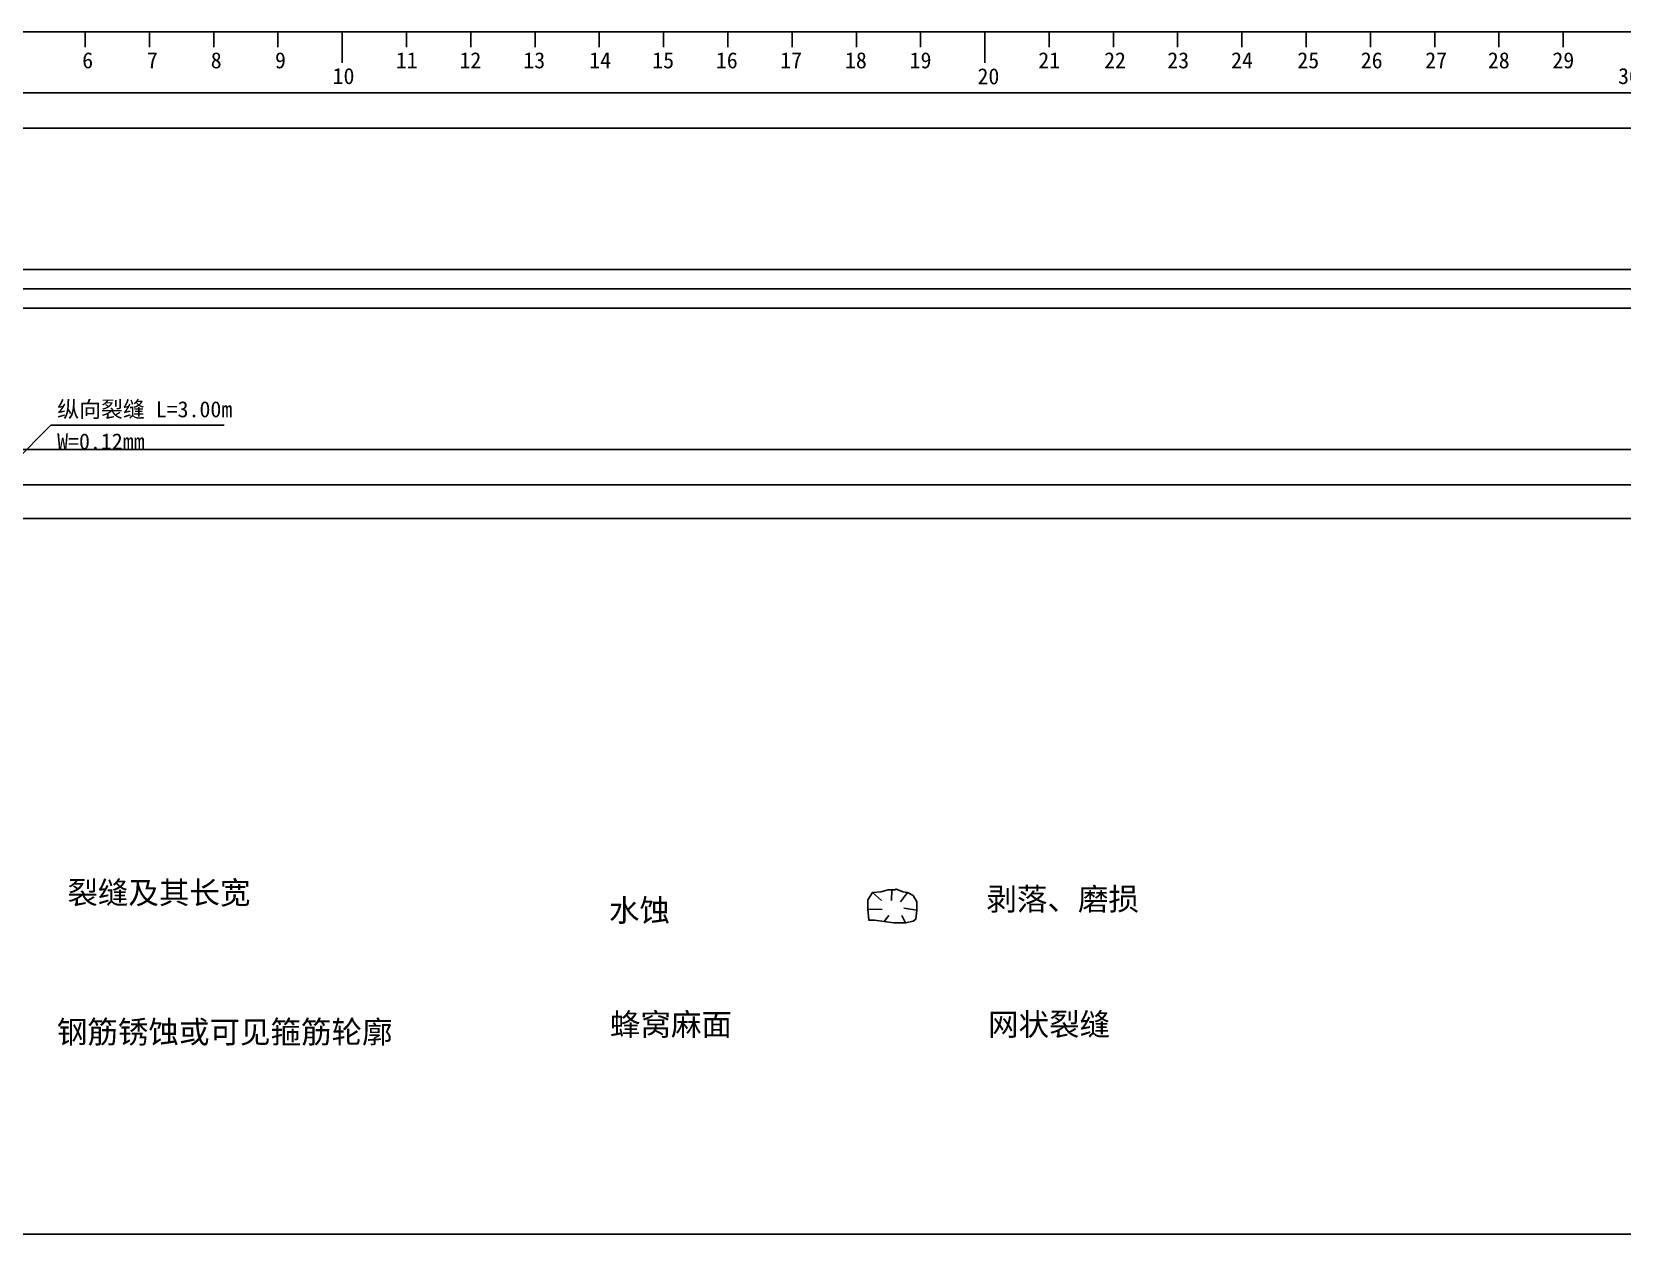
# Model space of a CAD drawing. Header units: millimetres. Extents: x -37 to 615, y -48 to 1658.
# Drawn here: x 135.5 to 383, y 1245 to 1432.1 of the extents above; entities that cross this region are included whole.
import ezdxf

# ---------------------------------------------------------------- set-up
doc = ezdxf.new("R2010")
doc.units = ezdxf.units.MM
doc.layers.add('图层1', color=7, linetype='Continuous')
doc.styles.get("Standard").update_dxf_attribs({"font": ''})
doc.styles.get('Standard').set_extended_font_data('SimSun')

# ---------------------------------------------------------------- blocks, each defined once
blk = doc.blocks.new('adfsd')
at = {"lineweight": -2, "ltscale": 0.5}
for p, q in [((1140.8968, -3083.6944), (1140.9363, -3083.7288)), ((1140.9831, -3083.682), (1140.9811, -3083.7288)), ((1141.0531, -3083.6944), (1141.0217, -3083.7349)), ((1140.8762, -3083.7683), (1140.9404, -3083.7694)), ((1140.9482, -3083.8238), (1140.9689, -3083.7958)), ((1141.0448, -3083.83), (1141.0278, -3083.7958)), ((1141.0942, -3083.7725), (1141.036, -3083.7633))]:
    blk.add_line(p, q, dxfattribs=at)
blk.add_lwpolyline([(1140.9996, -3083.682), (1140.9667, -3083.682), (1140.9338, -3083.6903), (1140.8968, -3083.6944), (1140.8762, -3083.7272), (1140.8762, -3083.7683), (1140.8803, -3083.8177), (1140.905, -3083.8177), (1140.9914, -3083.83), (1141.0448, -3083.83), (1141.0777, -3083.8218), (1141.0901, -3083.8136), (1141.0942, -3083.7725), (1141.0942, -3083.7355), (1141.0777, -3083.7067), (1141.0531, -3083.6944), (1141.0325, -3083.6903), (1140.9996, -3083.6779)], dxfattribs=at)
blk = doc.blocks.new('chi')
at = {"color": 0}
for p, q in [((1187.409, -3078.8), (1147.409, -3078.8)), ((1153.409, -3079.041), (1153.409, -3078.8)), ((1154.409, -3079.041), (1154.409, -3078.8)), ((1155.409, -3079.041), (1155.409, -3078.8)), ((1156.409, -3079.041), (1156.409, -3078.8)), ((1157.409, -3079.283), (1157.409, -3078.8)), ((1158.409, -3079.041), (1158.409, -3078.8)), ((1159.409, -3079.041), (1159.409, -3078.8)), ((1160.409, -3079.041), (1160.409, -3078.8)), ((1161.409, -3079.041), (1161.409, -3078.8)), ((1162.409, -3079.041), (1162.409, -3078.8)), ((1163.409, -3079.041), (1163.409, -3078.8)), ((1164.409, -3079.041), (1164.409, -3078.8)), ((1165.409, -3079.041), (1165.409, -3078.8)), ((1166.409, -3079.041), (1166.409, -3078.8)), ((1167.409, -3079.283), (1167.409, -3078.8)), ((1168.409, -3079.041), (1168.409, -3078.8)), ((1169.409, -3079.041), (1169.409, -3078.8)), ((1170.409, -3079.041), (1170.409, -3078.8)), ((1171.409, -3079.041), (1171.409, -3078.8)), ((1172.409, -3079.041), (1172.409, -3078.8)), ((1173.409, -3079.041), (1173.409, -3078.8)), ((1174.409, -3079.041), (1174.409, -3078.8)), ((1175.409, -3079.041), (1175.409, -3078.8)), ((1176.409, -3079.041), (1176.409, -3078.8))]:
    blk.add_line(p, q, dxfattribs=at)
for s, p in [('6', (1153.363, -3079.368)), ('7', (1154.37, -3079.368)), ('8', (1155.363, -3079.368)), ('9', (1156.363, -3079.368)), ('10', (1157.259, -3079.613)), ('11', (1158.242, -3079.368)), ('12', (1159.233, -3079.368)), ('13', (1160.227, -3079.368)), ('14', (1161.252, -3079.368)), ('15', (1162.233, -3079.368)), ('16', (1163.223, -3079.368)), ('17', (1164.224, -3079.368)), ('18', (1165.232, -3079.368)), ('19', (1166.238, -3079.368)), ('21', (1168.24, -3079.368)), ('22', (1169.264, -3079.368)), ('23', (1170.247, -3079.368)), ('24', (1171.24, -3079.368)), ('25', (1172.271, -3079.368)), ('26', (1173.258, -3079.368)), ('27', (1174.261, -3079.368)), ('28', (1175.236, -3079.368)), ('29', (1176.24, -3079.368)), ('30', (1177.262, -3079.613)), ('20', (1167.294, -3079.617))]:
    blk.add_text(s, height=0.25).set_placement(p)

msp = doc.modelspace()

# ---------------------------------------------------------------- linework, layer by layer
at = {"color": 0}
for p, q in [((83.82, 1422.59), (483.82, 1422.59)), ((83.82, 1417.09), (483.82, 1417.09)), ((83.82, 1395.09), (483.82, 1395.09)), ((83.82, 1389.09), (483.82, 1389.09)), ((83.82, 1367.09), (483.82, 1367.09)), ((83.82, 1361.59), (483.82, 1361.59)), ((83.82, 1356.34), (483.82, 1356.34)), ((529.17, 1245), (0, 1245))]:
    msp.add_line(p, q, dxfattribs=at)
at = {"color": 1}
msp.add_line((83.82, 1392.09), (483.82, 1392.09), dxfattribs=at)
at = {"color": 7}
msp.add_lwpolyline([(132.8, 1365.2), (138.46, 1370.86), (165.46, 1370.86)], dxfattribs=at)

# ---------------------------------------------------------------- block references
for name, p, xscale, yscale, zscale in [('chi', (-11390.27, 32220.09), 9.999999999994273, 9.999999999994273, 9.999999999994273), ('adfsd', (-39452.38, 108652.64), 34.81359766870787, 34.81359766870787, 34.81359766870787), ('adfsd', (-39452.38, 108652.64), 34.81359766870787, 34.81359766870787, 34.81359766870787)]:
    msp.add_blockref(name, p, dxfattribs=dict(xscale=xscale, yscale=yscale, zscale=zscale))

# ---------------------------------------------------------------- texts
for s, p in [('纵向裂缝 L=3.00m', (139.46, 1372.11)), ('W=0.12mm', (139.46, 1367.11))]:
    msp.add_text(s, height=2.5, dxfattribs=at).set_placement(p)
at = {"layer": '图层1', "attachment_point": 1}
for s, insert, char_height in [('裂缝及其长宽', (141.05, 1299.88), 3.481), ('裂缝及其长宽', (141.05, 1299.88), 3.481), ('剥落、磨损', (284.06, 1298.89), 3.481), ('剥落、磨损', (284.06, 1298.89), 3.481), ('水蚀', (225.33, 1297.14), 3.481), ('水蚀', (225.33, 1297.14), 3.481), ('蜂窝麻面', (225.48, 1279.38), 3.481), ('蜂窝麻面', (225.48, 1279.38), 3.481), ('网状裂缝', (284.32, 1279.39), 3.481), ('网状裂缝', (284.32, 1279.39), 3.481), ('钢筋锈蚀或可见箍筋轮廓', (139.42, 1278.21), 3.4814), ('钢筋锈蚀或可见箍筋轮廓', (139.42, 1278.21), 3.4814)]:
    msp.add_mtext(s, dxfattribs=dict(at, insert=insert, char_height=char_height))

doc.saveas('drawing.dxf')
